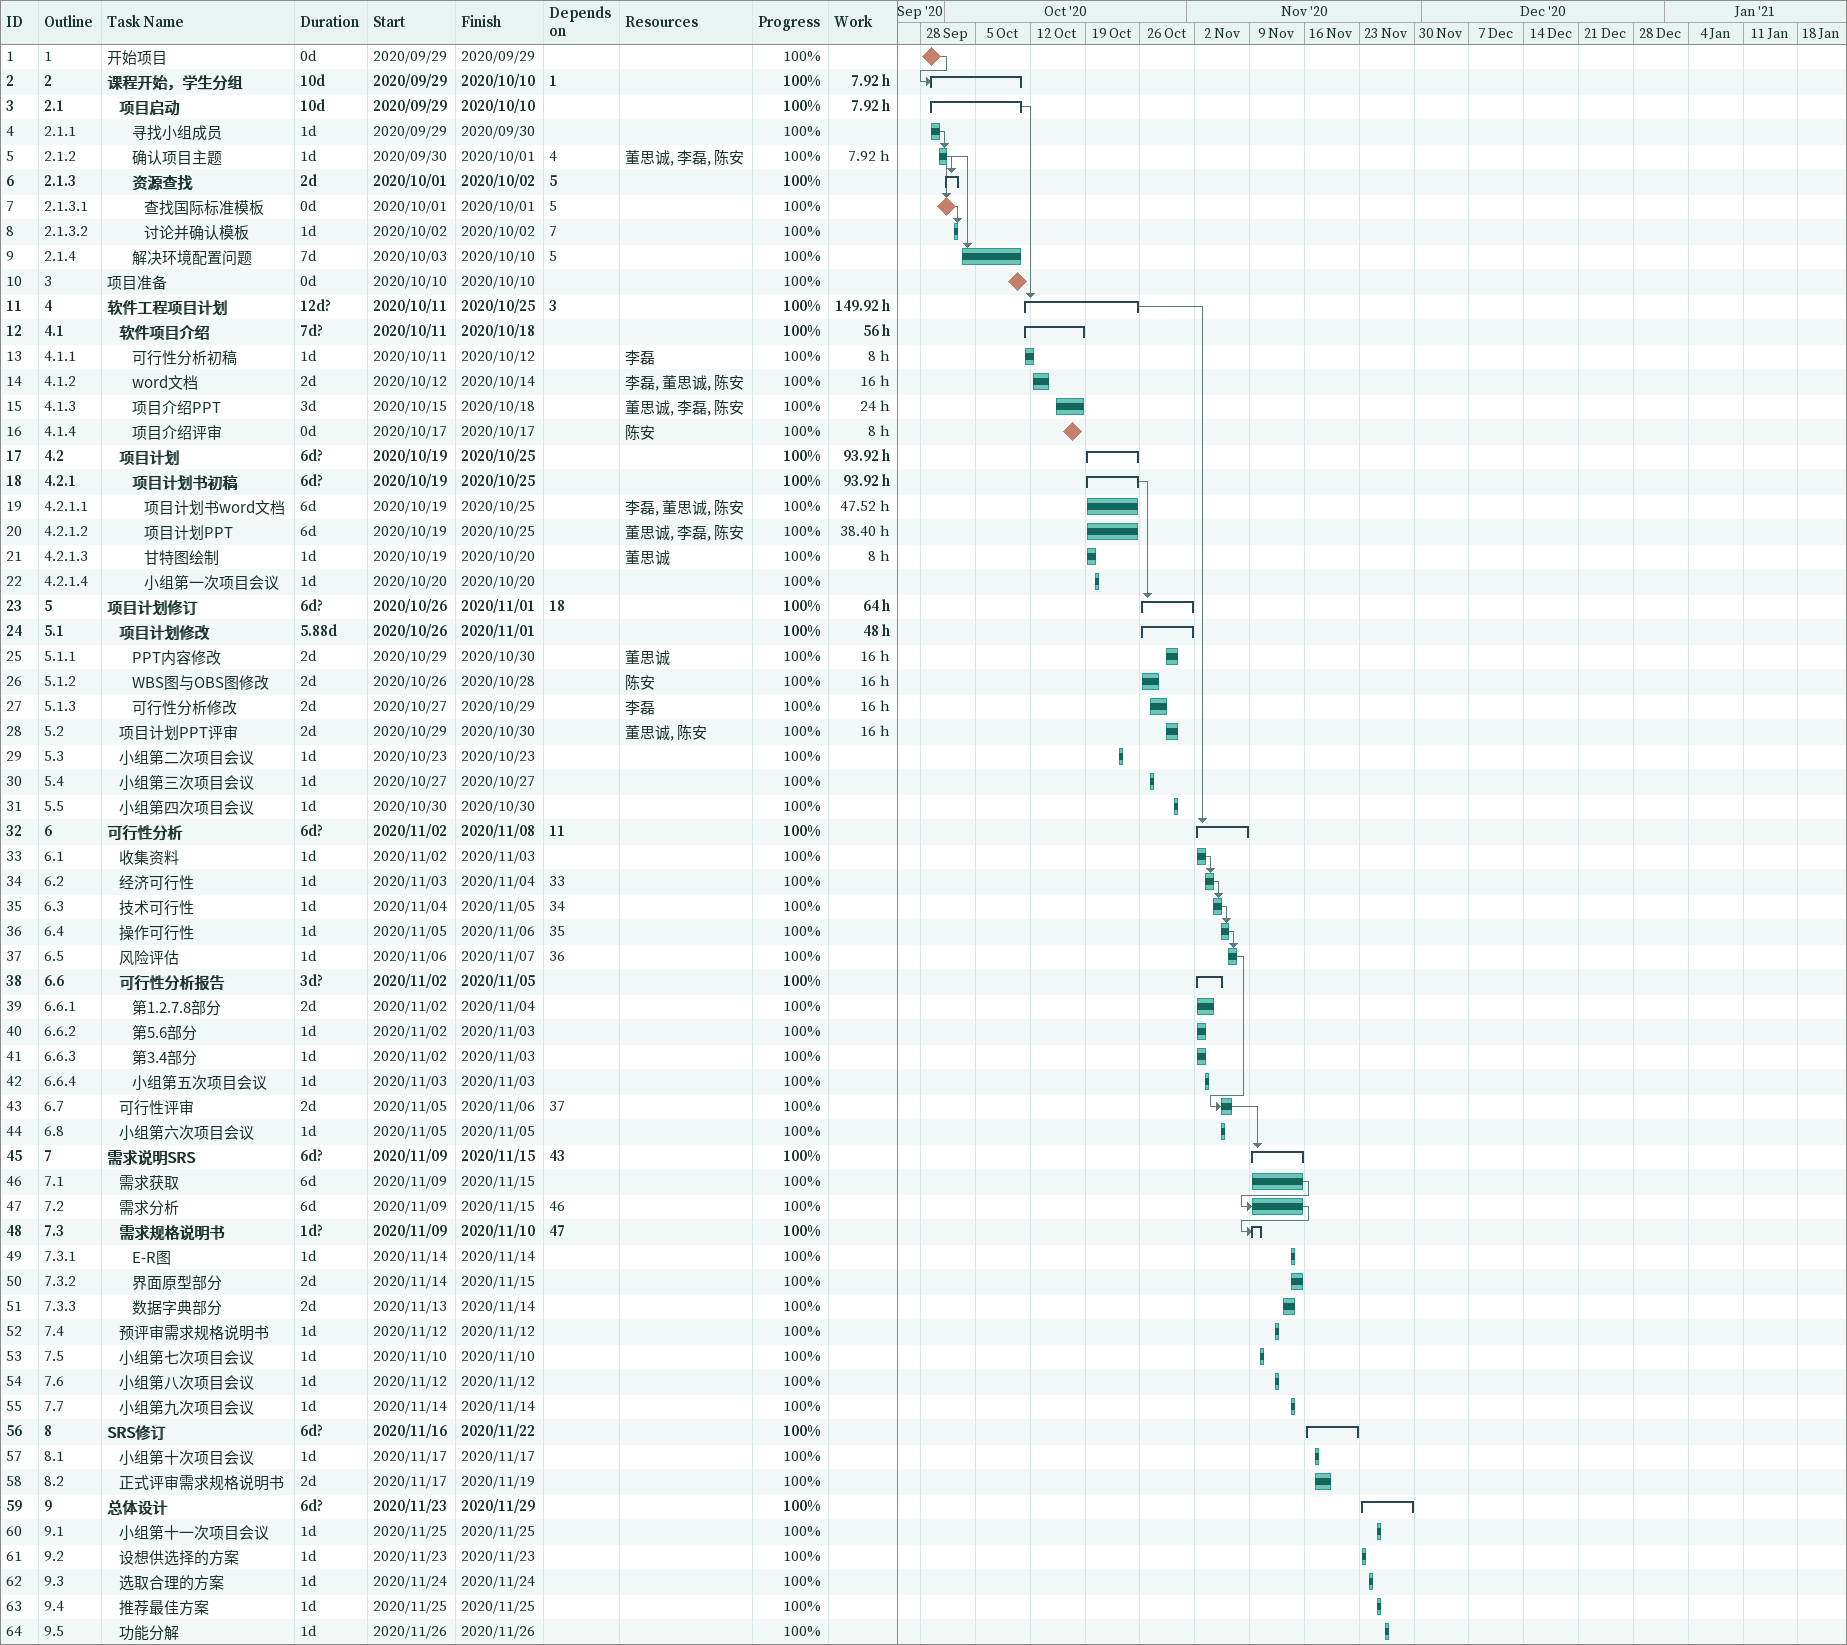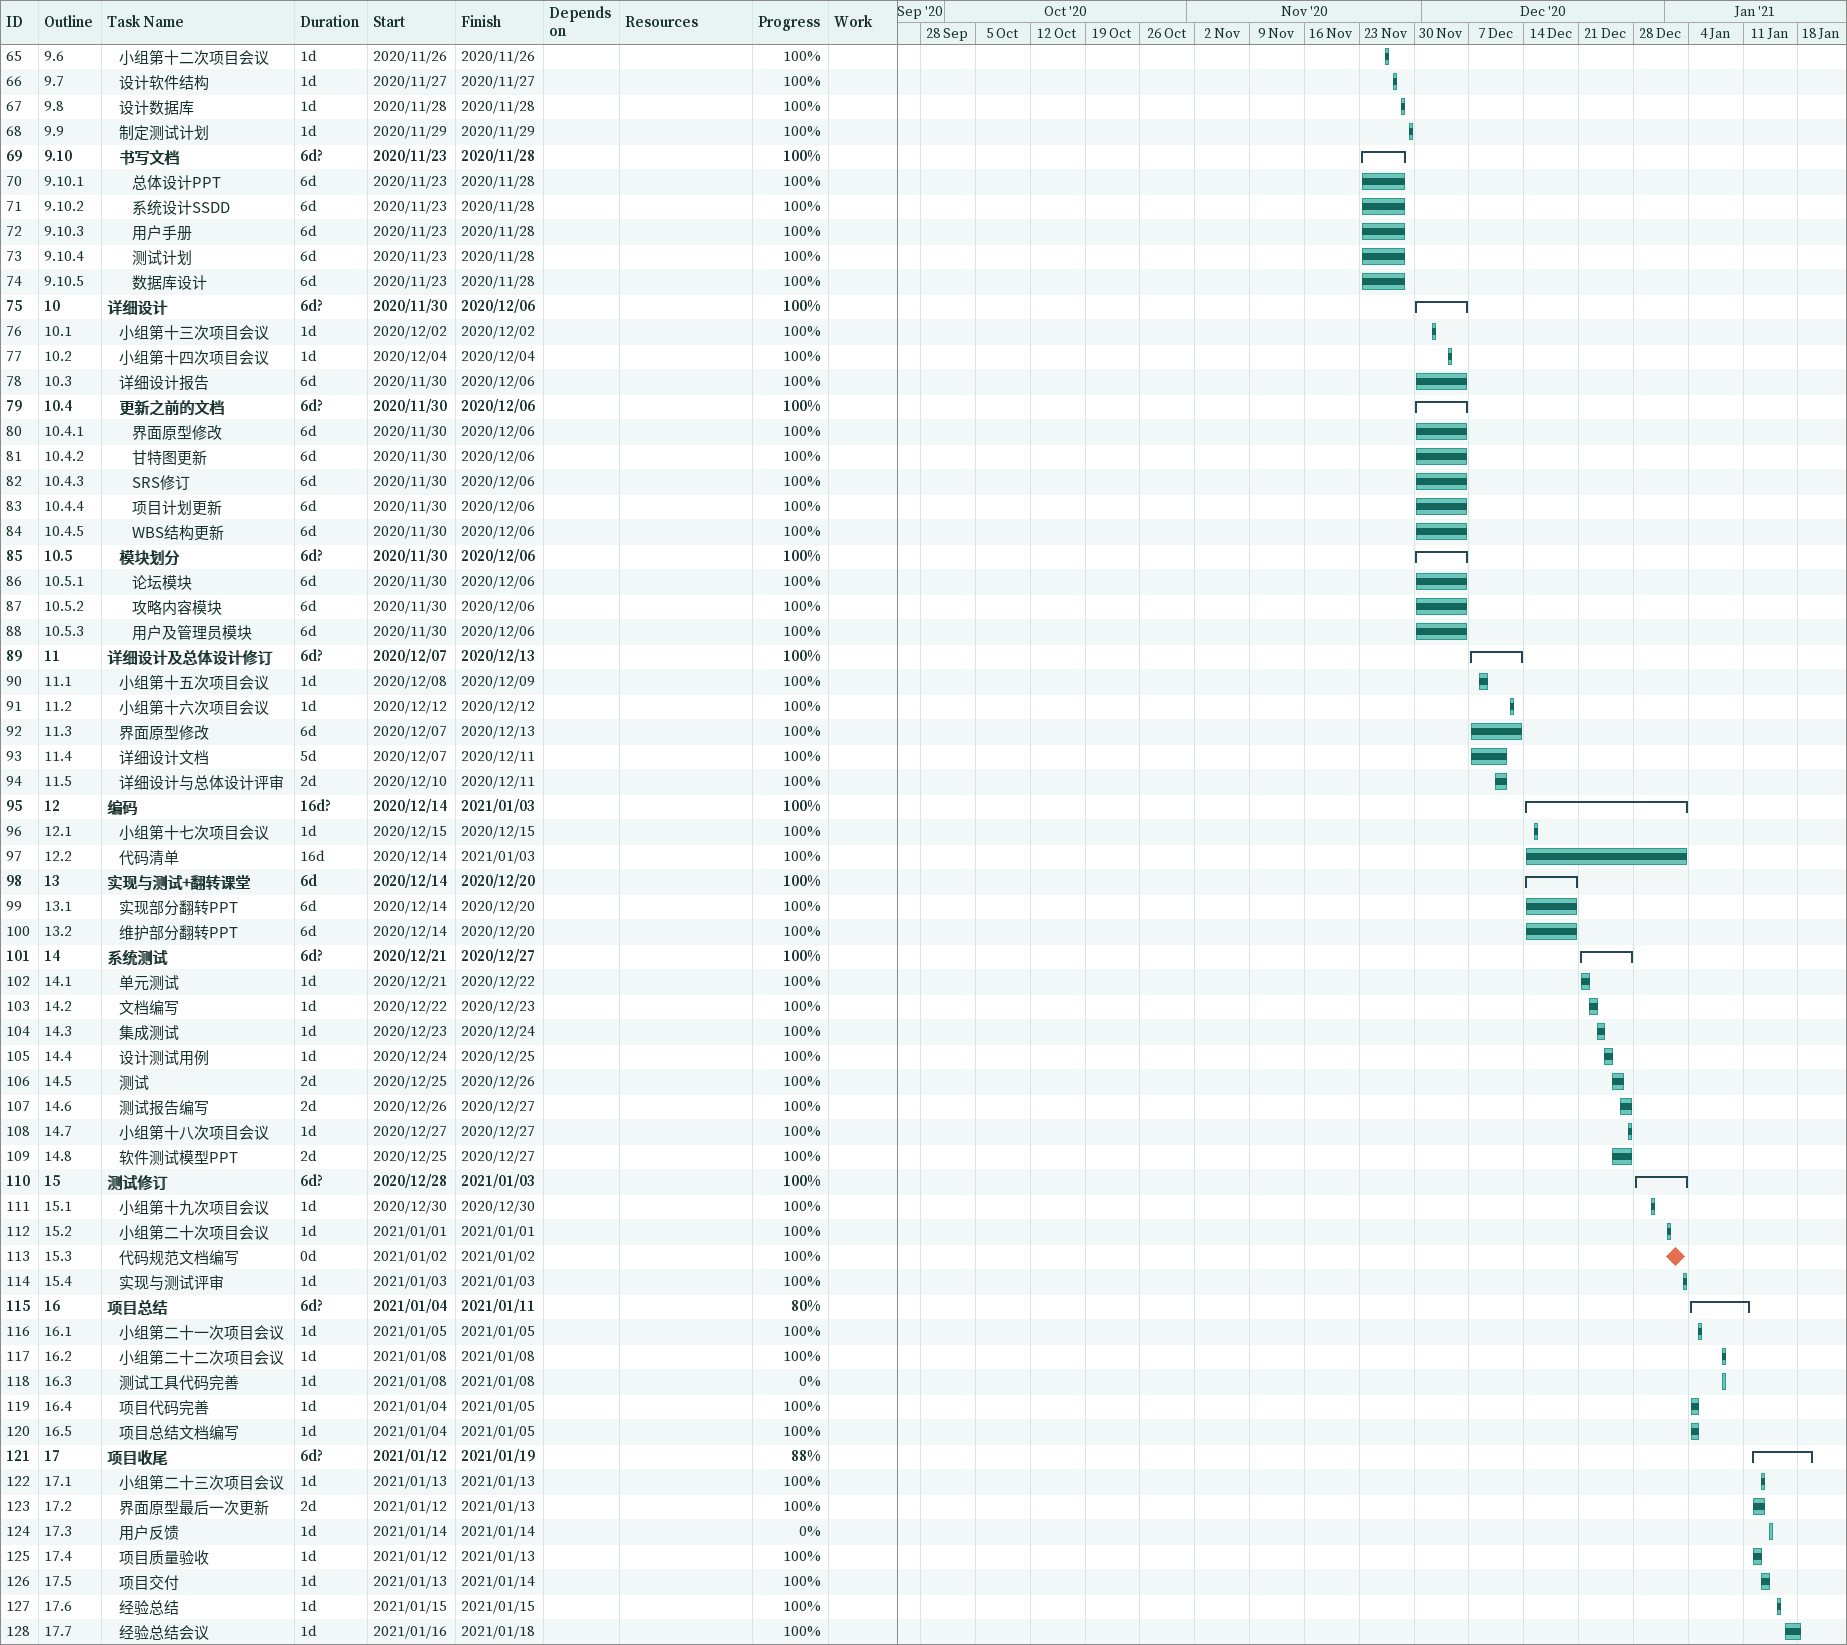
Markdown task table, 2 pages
| ID | WBS | Task | Duration | Start | Finish | Predecessors | Resources | % complete | Work (h) |
|---|---|---|---|---|---|---|---|---|---|
| 1 | 1 | 开始项目 | 0d | 2020-09-29 | 2020-09-29 |  |  | 100 |  |
| 2 | 2 | **课程开始，学生分组** | 10d | 2020-09-29 | 2020-10-10 | 1 |  | 100 | 7.92 |
| 3 | 2.1 | **项目启动** | 10d | 2020-09-29 | 2020-10-10 |  |  | 100 | 7.92 |
| 4 | 2.1.1 | 寻找小组成员 | 1d | 2020-09-29 | 2020-09-30 |  |  | 100 |  |
| 5 | 2.1.2 | 确认项目主题 | 1d | 2020-09-30 | 2020-10-01 | 4 | 董思诚, 李磊, 陈安 | 100 | 7.92 |
| 6 | 2.1.3 | **资源查找** | 2d | 2020-10-01 | 2020-10-02 | 5 |  | 100 |  |
| 7 | 2.1.3.1 | 查找国际标准模板 | 0d | 2020-10-01 | 2020-10-01 | 5 |  | 100 |  |
| 8 | 2.1.3.2 | 讨论并确认模板 | 1d | 2020-10-02 | 2020-10-02 | 7 |  | 100 |  |
| 9 | 2.1.4 | 解决环境配置问题 | 7d | 2020-10-03 | 2020-10-10 | 5 |  | 100 |  |
| 10 | 3 | 项目准备 | 0d | 2020-10-10 | 2020-10-10 |  |  | 100 |  |
| 11 | 4 | **软件工程项目计划** | 12d? | 2020-10-11 | 2020-10-25 | 3 |  | 100 | 149.92 |
| 12 | 4.1 | **软件项目介绍** | 7d? | 2020-10-11 | 2020-10-18 |  |  | 100 | 56 |
| 13 | 4.1.1 | 可行性分析初稿 | 1d | 2020-10-11 | 2020-10-12 |  | 李磊 | 100 | 8 |
| 14 | 4.1.2 | word文档 | 2d | 2020-10-12 | 2020-10-14 |  | 李磊, 董思诚, 陈安 | 100 | 16 |
| 15 | 4.1.3 | 项目介绍PPT | 3d | 2020-10-15 | 2020-10-18 |  | 董思诚, 李磊, 陈安 | 100 | 24 |
| 16 | 4.1.4 | 项目介绍评审 | 0d | 2020-10-17 | 2020-10-17 |  | 陈安 | 100 | 8 |
| 17 | 4.2 | **项目计划** | 6d? | 2020-10-19 | 2020-10-25 |  |  | 100 | 93.92 |
| 18 | 4.2.1 | **项目计划书初稿** | 6d? | 2020-10-19 | 2020-10-25 |  |  | 100 | 93.92 |
| 19 | 4.2.1.1 | 项目计划书word文档 | 6d | 2020-10-19 | 2020-10-25 |  | 李磊, 董思诚, 陈安 | 100 | 47.52 |
| 20 | 4.2.1.2 | 项目计划PPT | 6d | 2020-10-19 | 2020-10-25 |  | 董思诚, 李磊, 陈安 | 100 | 38.40 |
| 21 | 4.2.1.3 | 甘特图绘制 | 1d | 2020-10-19 | 2020-10-20 |  | 董思诚 | 100 | 8 |
| 22 | 4.2.1.4 | 小组第一次项目会议 | 1d | 2020-10-20 | 2020-10-20 |  |  | 100 |  |
| 23 | 5 | **项目计划修订** | 6d? | 2020-10-26 | 2020-11-01 | 18 |  | 100 | 64 |
| 24 | 5.1 | **项目计划修改** | 5.88d | 2020-10-26 | 2020-11-01 |  |  | 100 | 48 |
| 25 | 5.1.1 | PPT内容修改 | 2d | 2020-10-29 | 2020-10-30 |  | 董思诚 | 100 | 16 |
| 26 | 5.1.2 | WBS图与OBS图修改 | 2d | 2020-10-26 | 2020-10-28 |  | 陈安 | 100 | 16 |
| 27 | 5.1.3 | 可行性分析修改 | 2d | 2020-10-27 | 2020-10-29 |  | 李磊 | 100 | 16 |
| 28 | 5.2 | 项目计划PPT评审 | 2d | 2020-10-29 | 2020-10-30 |  | 董思诚, 陈安 | 100 | 16 |
| 29 | 5.3 | 小组第二次项目会议 | 1d | 2020-10-23 | 2020-10-23 |  |  | 100 |  |
| 30 | 5.4 | 小组第三次项目会议 | 1d | 2020-10-27 | 2020-10-27 |  |  | 100 |  |
| 31 | 5.5 | 小组第四次项目会议 | 1d | 2020-10-30 | 2020-10-30 |  |  | 100 |  |
| 32 | 6 | **可行性分析** | 6d? | 2020-11-02 | 2020-11-08 | 11 |  | 100 |  |
| 33 | 6.1 | 收集资料 | 1d | 2020-11-02 | 2020-11-03 |  |  | 100 |  |
| 34 | 6.2 | 经济可行性 | 1d | 2020-11-03 | 2020-11-04 | 33 |  | 100 |  |
| 35 | 6.3 | 技术可行性 | 1d | 2020-11-04 | 2020-11-05 | 34 |  | 100 |  |
| 36 | 6.4 | 操作可行性 | 1d | 2020-11-05 | 2020-11-06 | 35 |  | 100 |  |
| 37 | 6.5 | 风险评估 | 1d | 2020-11-06 | 2020-11-07 | 36 |  | 100 |  |
| 38 | 6.6 | **可行性分析报告** | 3d? | 2020-11-02 | 2020-11-05 |  |  | 100 |  |
| 39 | 6.6.1 | 第1.2.7.8部分 | 2d | 2020-11-02 | 2020-11-04 |  |  | 100 |  |
| 40 | 6.6.2 | 第5.6部分 | 1d | 2020-11-02 | 2020-11-03 |  |  | 100 |  |
| 41 | 6.6.3 | 第3.4部分 | 1d | 2020-11-02 | 2020-11-03 |  |  | 100 |  |
| 42 | 6.6.4 | 小组第五次项目会议 | 1d | 2020-11-03 | 2020-11-03 |  |  | 100 |  |
| 43 | 6.7 | 可行性评审 | 2d | 2020-11-05 | 2020-11-06 | 37 |  | 100 |  |
| 44 | 6.8 | 小组第六次项目会议 | 1d | 2020-11-05 | 2020-11-05 |  |  | 100 |  |
| 45 | 7 | **需求说明SRS** | 6d? | 2020-11-09 | 2020-11-15 | 43 |  | 100 |  |
| 46 | 7.1 | 需求获取 | 6d | 2020-11-09 | 2020-11-15 |  |  | 100 |  |
| 47 | 7.2 | 需求分析 | 6d | 2020-11-09 | 2020-11-15 | 46 |  | 100 |  |
| 48 | 7.3 | **需求规格说明书** | 1d? | 2020-11-09 | 2020-11-10 | 47 |  | 100 |  |
| 49 | 7.3.1 | E-R图 | 1d | 2020-11-14 | 2020-11-14 |  |  | 100 |  |
| 50 | 7.3.2 | 界面原型部分 | 2d | 2020-11-14 | 2020-11-15 |  |  | 100 |  |
| 51 | 7.3.3 | 数据字典部分 | 2d | 2020-11-13 | 2020-11-14 |  |  | 100 |  |
| 52 | 7.4 | 预评审需求规格说明书 | 1d | 2020-11-12 | 2020-11-12 |  |  | 100 |  |
| 53 | 7.5 | 小组第七次项目会议 | 1d | 2020-11-10 | 2020-11-10 |  |  | 100 |  |
| 54 | 7.6 | 小组第八次项目会议 | 1d | 2020-11-12 | 2020-11-12 |  |  | 100 |  |
| 55 | 7.7 | 小组第九次项目会议 | 1d | 2020-11-14 | 2020-11-14 |  |  | 100 |  |
| 56 | 8 | **SRS修订** | 6d? | 2020-11-16 | 2020-11-22 |  |  | 100 |  |
| 57 | 8.1 | 小组第十次项目会议 | 1d | 2020-11-17 | 2020-11-17 |  |  | 100 |  |
| 58 | 8.2 | 正式评审需求规格说明书 | 2d | 2020-11-17 | 2020-11-19 |  |  | 100 |  |
| 59 | 9 | **总体设计** | 6d? | 2020-11-23 | 2020-11-29 |  |  | 100 |  |
| 60 | 9.1 | 小组第十一次项目会议 | 1d | 2020-11-25 | 2020-11-25 |  |  | 100 |  |
| 61 | 9.2 | 设想供选择的方案 | 1d | 2020-11-23 | 2020-11-23 |  |  | 100 |  |
| 62 | 9.3 | 选取合理的方案 | 1d | 2020-11-24 | 2020-11-24 |  |  | 100 |  |
| 63 | 9.4 | 推荐最佳方案 | 1d | 2020-11-25 | 2020-11-25 |  |  | 100 |  |
| 64 | 9.5 | 功能分解 | 1d | 2020-11-26 | 2020-11-26 |  |  | 100 |  |
| 65 | 9.6 | 小组第十二次项目会议 | 1d | 2020-11-26 | 2020-11-26 |  |  | 100 |  |
| 66 | 9.7 | 设计软件结构 | 1d | 2020-11-27 | 2020-11-27 |  |  | 100 |  |
| 67 | 9.8 | 设计数据库 | 1d | 2020-11-28 | 2020-11-28 |  |  | 100 |  |
| 68 | 9.9 | 制定测试计划 | 1d | 2020-11-29 | 2020-11-29 |  |  | 100 |  |
| 69 | 9.10 | **书写文档** | 6d? | 2020-11-23 | 2020-11-28 |  |  | 100 |  |
| 70 | 9.10.1 | 总体设计PPT | 6d | 2020-11-23 | 2020-11-28 |  |  | 100 |  |
| 71 | 9.10.2 | 系统设计SSDD | 6d | 2020-11-23 | 2020-11-28 |  |  | 100 |  |
| 72 | 9.10.3 | 用户手册 | 6d | 2020-11-23 | 2020-11-28 |  |  | 100 |  |
| 73 | 9.10.4 | 测试计划 | 6d | 2020-11-23 | 2020-11-28 |  |  | 100 |  |
| 74 | 9.10.5 | 数据库设计 | 6d | 2020-11-23 | 2020-11-28 |  |  | 100 |  |
| 75 | 10 | **详细设计** | 6d? | 2020-11-30 | 2020-12-06 |  |  | 100 |  |
| 76 | 10.1 | 小组第十三次项目会议 | 1d | 2020-12-02 | 2020-12-02 |  |  | 100 |  |
| 77 | 10.2 | 小组第十四次项目会议 | 1d | 2020-12-04 | 2020-12-04 |  |  | 100 |  |
| 78 | 10.3 | 详细设计报告 | 6d | 2020-11-30 | 2020-12-06 |  |  | 100 |  |
| 79 | 10.4 | **更新之前的文档** | 6d? | 2020-11-30 | 2020-12-06 |  |  | 100 |  |
| 80 | 10.4.1 | 界面原型修改 | 6d | 2020-11-30 | 2020-12-06 |  |  | 100 |  |
| 81 | 10.4.2 | 甘特图更新 | 6d | 2020-11-30 | 2020-12-06 |  |  | 100 |  |
| 82 | 10.4.3 | SRS修订 | 6d | 2020-11-30 | 2020-12-06 |  |  | 100 |  |
| 83 | 10.4.4 | 项目计划更新 | 6d | 2020-11-30 | 2020-12-06 |  |  | 100 |  |
| 84 | 10.4.5 | WBS结构更新 | 6d | 2020-11-30 | 2020-12-06 |  |  | 100 |  |
| 85 | 10.5 | **模块划分** | 6d? | 2020-11-30 | 2020-12-06 |  |  | 100 |  |
| 86 | 10.5.1 | 论坛模块 | 6d | 2020-11-30 | 2020-12-06 |  |  | 100 |  |
| 87 | 10.5.2 | 攻略内容模块 | 6d | 2020-11-30 | 2020-12-06 |  |  | 100 |  |
| 88 | 10.5.3 | 用户及管理员模块 | 6d | 2020-11-30 | 2020-12-06 |  |  | 100 |  |
| 89 | 11 | **详细设计及总体设计修订** | 6d? | 2020-12-07 | 2020-12-13 |  |  | 100 |  |
| 90 | 11.1 | 小组第十五次项目会议 | 1d | 2020-12-08 | 2020-12-09 |  |  | 100 |  |
| 91 | 11.2 | 小组第十六次项目会议 | 1d | 2020-12-12 | 2020-12-12 |  |  | 100 |  |
| 92 | 11.3 | 界面原型修改 | 6d | 2020-12-07 | 2020-12-13 |  |  | 100 |  |
| 93 | 11.4 | 详细设计文档 | 5d | 2020-12-07 | 2020-12-11 |  |  | 100 |  |
| 94 | 11.5 | 详细设计与总体设计评审 | 2d | 2020-12-10 | 2020-12-11 |  |  | 100 |  |
| 95 | 12 | **编码** | 16d? | 2020-12-14 | 2021-01-03 |  |  | 100 |  |
| 96 | 12.1 | 小组第十七次项目会议 | 1d | 2020-12-15 | 2020-12-15 |  |  | 100 |  |
| 97 | 12.2 | 代码清单 | 16d | 2020-12-14 | 2021-01-03 |  |  | 100 |  |
| 98 | 13 | **实现与测试+翻转课堂** | 6d | 2020-12-14 | 2020-12-20 |  |  | 100 |  |
| 99 | 13.1 | 实现部分翻转PPT | 6d | 2020-12-14 | 2020-12-20 |  |  | 100 |  |
| 100 | 13.2 | 维护部分翻转PPT | 6d | 2020-12-14 | 2020-12-20 |  |  | 100 |  |
| 101 | 14 | **系统测试** | 6d? | 2020-12-21 | 2020-12-27 |  |  | 100 |  |
| 102 | 14.1 | 单元测试 | 1d | 2020-12-21 | 2020-12-22 |  |  | 100 |  |
| 103 | 14.2 | 文档编写 | 1d | 2020-12-22 | 2020-12-23 |  |  | 100 |  |
| 104 | 14.3 | 集成测试 | 1d | 2020-12-23 | 2020-12-24 |  |  | 100 |  |
| 105 | 14.4 | 设计测试用例 | 1d | 2020-12-24 | 2020-12-25 |  |  | 100 |  |
| 106 | 14.5 | 测试 | 2d | 2020-12-25 | 2020-12-26 |  |  | 100 |  |
| 107 | 14.6 | 测试报告编写 | 2d | 2020-12-26 | 2020-12-27 |  |  | 100 |  |
| 108 | 14.7 | 小组第十八次项目会议 | 1d | 2020-12-27 | 2020-12-27 |  |  | 100 |  |
| 109 | 14.8 | 软件测试模型PPT | 2d | 2020-12-25 | 2020-12-27 |  |  | 100 |  |
| 110 | 15 | **测试修订** | 6d? | 2020-12-28 | 2021-01-03 |  |  | 100 |  |
| 111 | 15.1 | 小组第十九次项目会议 | 1d | 2020-12-30 | 2020-12-30 |  |  | 100 |  |
| 112 | 15.2 | 小组第二十次项目会议 | 1d | 2021-01-01 | 2021-01-01 |  |  | 100 |  |
| 113 | 15.3 | 代码规范文档编写 | 0d | 2021-01-02 | 2021-01-02 |  |  | 100 |  |
| 114 | 15.4 | 实现与测试评审 | 1d | 2021-01-03 | 2021-01-03 |  |  | 100 |  |
| 115 | 16 | **项目总结** | 6d? | 2021-01-04 | 2021-01-11 |  |  | 80 |  |
| 116 | 16.1 | 小组第二十一次项目会议 | 1d | 2021-01-05 | 2021-01-05 |  |  | 100 |  |
| 117 | 16.2 | 小组第二十二次项目会议 | 1d | 2021-01-08 | 2021-01-08 |  |  | 100 |  |
| 118 | 16.3 | 测试工具代码完善 | 1d | 2021-01-08 | 2021-01-08 |  |  | 0 |  |
| 119 | 16.4 | 项目代码完善 | 1d | 2021-01-04 | 2021-01-05 |  |  | 100 |  |
| 120 | 16.5 | 项目总结文档编写 | 1d | 2021-01-04 | 2021-01-05 |  |  | 100 |  |
| 121 | 17 | **项目收尾** | 6d? | 2021-01-12 | 2021-01-19 |  |  | 88 |  |
| 122 | 17.1 | 小组第二十三次项目会议 | 1d | 2021-01-13 | 2021-01-13 |  |  | 100 |  |
| 123 | 17.2 | 界面原型最后一次更新 | 2d | 2021-01-12 | 2021-01-13 |  |  | 100 |  |
| 124 | 17.3 | 用户反馈 | 1d | 2021-01-14 | 2021-01-14 |  |  | 0 |  |
| 125 | 17.4 | 项目质量验收 | 1d | 2021-01-12 | 2021-01-13 |  |  | 100 |  |
| 126 | 17.5 | 项目交付 | 1d | 2021-01-13 | 2021-01-14 |  |  | 100 |  |
| 127 | 17.6 | 经验总结 | 1d | 2021-01-15 | 2021-01-15 |  |  | 100 |  |
| 128 | 17.7 | 经验总结会议 | 1d | 2021-01-16 | 2021-01-18 |  |  | 100 |  |
